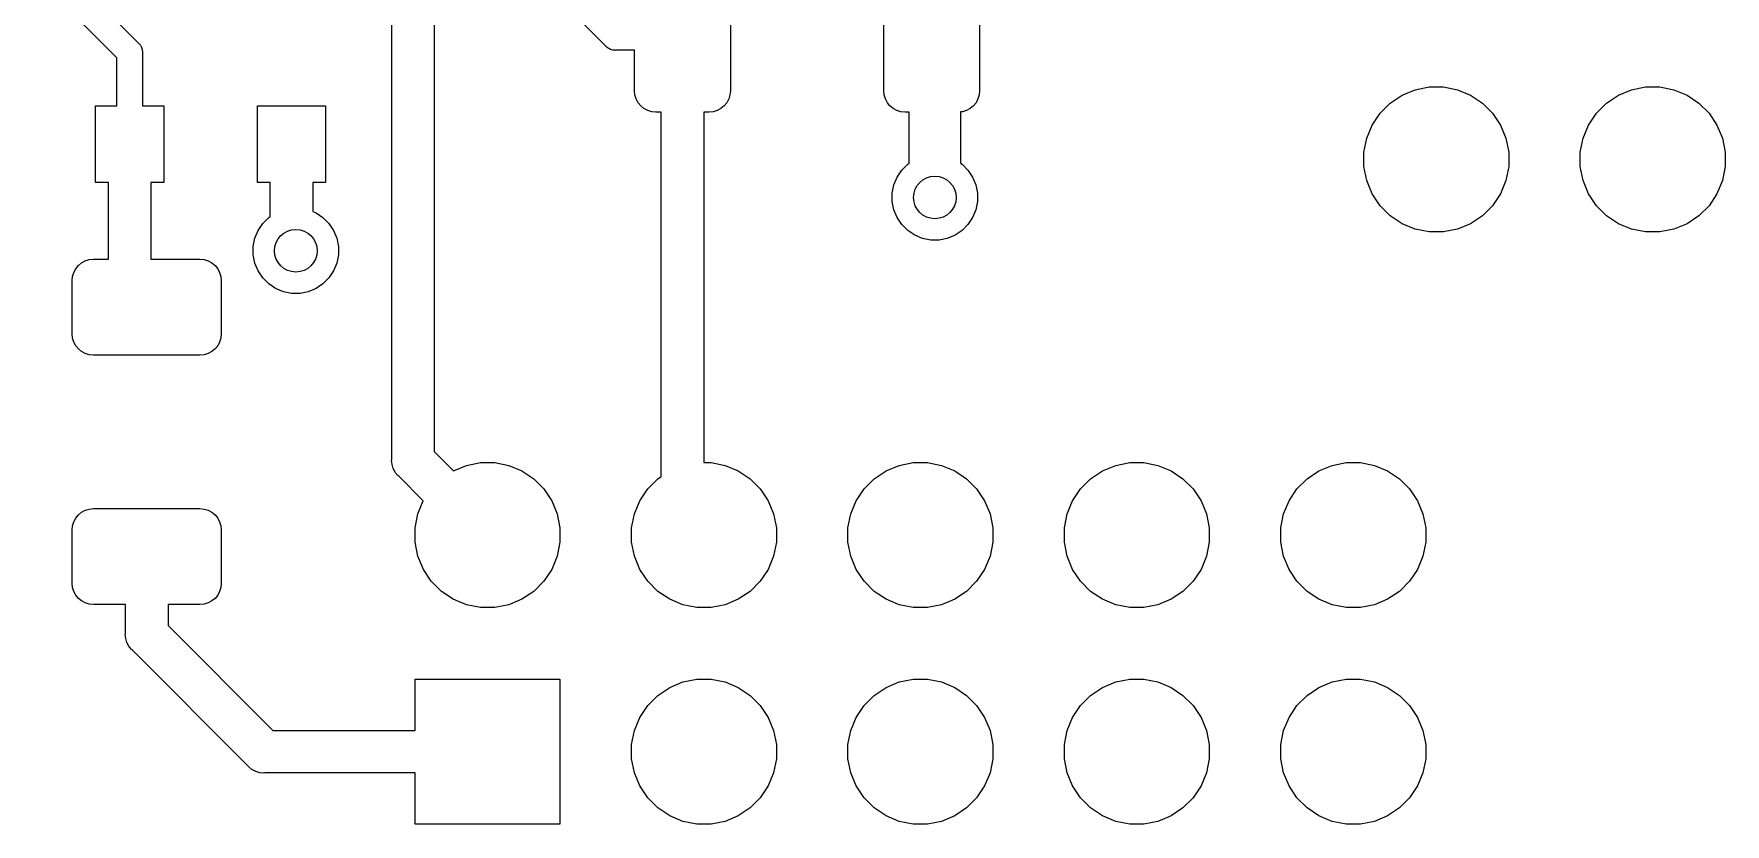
# Model space of a CAD drawing. Extents: x -3.6 to 94.4, y -84.3 to 13.7.
# Drawn here: x 71.05 to 90.9, y -47.98 to -38.71 of the extents above; entities that cross this region are included whole.
import ezdxf

# ---------------------------------------------------------------- set-up
doc = ezdxf.new("R2010")
doc.units = 0
doc.layers.add('BLACK', color=7, linetype='CONTINUOUS')

msp = doc.modelspace()

# ---------------------------------------------------------------- linework, layer by layer
at = {"layer": 'BLACK', "linetype": 'CONTINUOUS'}
for p, q in [((70.6863, -37.2241), (72.2759, -38.8137)), ((77.7637, -38.8509), (76.0891, -37.1763)), ((72.025, -38.9871), (70.5019, -37.464)), ((75.25, -43.6977), (75.25, -37.425)), ((75.75, -37.3772), (75.75, -43.6064)), ((79.225, -38.125), (79.225, -39.375)), ((81.025, -39.375), (81.025, -38.125)), ((82.15, -38.125), (82.15, -39.375)), ((72.2759, -38.8137), (72.2816, -38.8184)), ((72.2816, -38.8184), (72.2863, -38.8241)), ((72.2863, -38.8241), (72.3003, -38.8413)), ((72.3003, -38.8413), (72.3079, -38.8554)), ((72.3079, -38.8554), (72.3143, -38.8673)), ((72.3143, -38.8673), (72.3228, -38.8956)), ((72.3228, -38.8956), (72.3249, -38.9161)), ((77.7684, -38.8566), (77.7637, -38.8509)), ((77.7791, -38.8654), (77.7684, -38.8566)), ((77.7913, -38.8753), (77.7791, -38.8654)), ((77.8052, -38.8828), (77.7913, -38.8753)), ((77.8173, -38.8893), (77.8052, -38.8828)), ((77.8456, -38.8978), (77.8173, -38.8893)), ((77.8676, -38.9), (77.8456, -38.8978)), ((77.875, -38.9007), (77.8676, -38.9)), ((77.8676, -38.9), (77.8676, -38.9)), ((77.8824, -38.9), (77.875, -38.9007)), ((78.1, -38.9), (77.8824, -38.9)), ((78.1, -39.375), (78.1, -38.9)), ((72.025, -39.55), (72.025, -38.9871)), ((72.3249, -38.9161), (72.3257, -38.925)), ((72.3257, -38.925), (72.325, -38.9324)), ((72.325, -38.9324), (72.325, -39.55)), ((78.1048, -39.4238), (78.1, -39.375)), ((78.119, -39.4707), (78.1048, -39.4238)), ((78.1421, -39.5139), (78.119, -39.4707)), ((79.206, -39.4707), (79.1829, -39.5139)), ((79.2202, -39.4238), (79.206, -39.4707)), ((79.225, -39.375), (79.2202, -39.4238)), ((81.0298, -39.4238), (81.025, -39.375)), ((81.044, -39.4707), (81.0298, -39.4238)), ((81.0671, -39.5139), (81.044, -39.4707)), ((82.131, -39.4707), (82.1079, -39.5139)), ((82.1452, -39.4238), (82.131, -39.4707)), ((82.15, -39.375), (82.1452, -39.4238)), ((86.9682, -39.5198), (87.1074, -39.4267)), ((87.1074, -39.4267), (87.2621, -39.3627)), ((87.2621, -39.3627), (87.4263, -39.33)), ((87.4263, -39.33), (87.5937, -39.33)), ((87.5937, -39.33), (87.7579, -39.3627)), ((87.7579, -39.3627), (87.9126, -39.4267)), ((87.9126, -39.4267), (88.0518, -39.5198)), ((89.5082, -39.5198), (89.6474, -39.4267)), ((89.6474, -39.4267), (89.8021, -39.3627)), ((89.8021, -39.3627), (89.9663, -39.33)), ((89.9663, -39.33), (90.1337, -39.33)), ((90.1337, -39.33), (90.2979, -39.3627)), ((90.2979, -39.3627), (90.4526, -39.4267)), ((90.4526, -39.4267), (90.5918, -39.5198)), ((71.775, -40.45), (71.775, -39.55)), ((71.775, -39.55), (72.025, -39.55)), ((72.325, -39.55), (72.575, -39.55)), ((72.575, -39.55), (72.575, -40.45)), ((73.675, -40.45), (73.675, -39.55)), ((73.675, -39.55), (74.475, -39.55)), ((74.475, -39.55), (74.475, -40.45)), ((78.1732, -39.5518), (78.1421, -39.5139)), ((78.2111, -39.5829), (78.1732, -39.5518)), ((78.2543, -39.606), (78.2111, -39.5829)), ((78.3012, -39.6202), (78.2543, -39.606)), ((78.35, -39.625), (78.3012, -39.6202)), ((78.4125, -39.625), (78.35, -39.625)), ((78.4125, -40.1502), (78.4125, -39.625)), ((78.975, -39.625), (78.9125, -39.625)), ((78.9125, -39.625), (78.9125, -43.735)), ((79.0238, -39.6202), (78.975, -39.625)), ((79.0707, -39.606), (79.0238, -39.6202)), ((79.1139, -39.5829), (79.0707, -39.606)), ((79.1518, -39.5518), (79.1139, -39.5829)), ((79.1829, -39.5139), (79.1518, -39.5518)), ((81.0982, -39.5518), (81.0671, -39.5139)), ((81.1361, -39.5829), (81.0982, -39.5518)), ((81.1793, -39.606), (81.1361, -39.5829)), ((81.2262, -39.6202), (81.1793, -39.606)), ((81.275, -39.625), (81.2262, -39.6202)), ((81.325, -39.625), (81.275, -39.625)), ((81.325, -40.2241), (81.325, -39.625)), ((81.9488, -39.6202), (81.925, -39.6225)), ((81.925, -39.6225), (81.925, -40.2241)), ((81.9957, -39.606), (81.9488, -39.6202)), ((82.0389, -39.5829), (81.9957, -39.606)), ((82.0768, -39.5518), (82.0389, -39.5829)), ((82.1079, -39.5139), (82.0768, -39.5518)), ((86.7567, -39.7774), (86.8498, -39.6382)), ((86.8498, -39.6382), (86.9682, -39.5198)), ((88.0518, -39.5198), (88.1702, -39.6382)), ((88.1702, -39.6382), (88.2633, -39.7774)), ((89.2967, -39.7774), (89.3898, -39.6382)), ((89.3898, -39.6382), (89.5082, -39.5198)), ((90.5918, -39.5198), (90.7102, -39.6382)), ((90.7102, -39.6382), (90.8033, -39.7774)), ((86.6927, -39.9321), (86.7567, -39.7774)), ((88.2633, -39.7774), (88.3273, -39.9321)), ((89.2327, -39.9321), (89.2967, -39.7774)), ((90.8033, -39.7774), (90.8673, -39.9321)), ((86.66, -40.0963), (86.6927, -39.9321)), ((86.66, -40.2637), (86.66, -40.0963)), ((88.3273, -39.9321), (88.36, -40.0963)), ((88.36, -40.0963), (88.36, -40.2637)), ((89.2, -40.0963), (89.2327, -39.9321)), ((89.2, -40.2637), (89.2, -40.0963)), ((90.8673, -39.9321), (90.9, -40.0963)), ((90.9, -40.0963), (90.9, -40.2637)), ((78.4125, -43.8985), (78.4125, -40.1502)), ((81.2366, -40.3063), (81.3063, -40.2366)), ((81.3063, -40.2366), (81.325, -40.2241)), ((81.925, -40.2241), (81.9437, -40.2366)), ((81.9437, -40.2366), (82.0134, -40.3063)), ((86.6927, -40.4279), (86.66, -40.2637)), ((88.36, -40.2637), (88.3273, -40.4279)), ((89.2327, -40.4279), (89.2, -40.2637)), ((90.9, -40.2637), (90.8673, -40.4279)), ((71.925, -40.45), (71.775, -40.45)), ((71.925, -41.35), (71.925, -40.45)), ((72.575, -40.45), (72.425, -40.45)), ((72.425, -40.45), (72.425, -41.35)), ((73.825, -40.45), (73.675, -40.45)), ((73.825, -40.8491), (73.825, -40.45)), ((74.475, -40.45), (74.325, -40.45)), ((74.325, -40.45), (74.325, -40.7916)), ((81.125, -40.5758), (81.1442, -40.4792)), ((81.1442, -40.4792), (81.1819, -40.3882)), ((81.1819, -40.3882), (81.2366, -40.3063)), ((82.0134, -40.3063), (82.0681, -40.3882)), ((82.0681, -40.3882), (82.1058, -40.4792)), ((82.1058, -40.4792), (82.125, -40.5758)), ((86.7567, -40.5826), (86.6927, -40.4279)), ((88.3273, -40.4279), (88.2633, -40.5826)), ((89.2967, -40.5826), (89.2327, -40.4279)), ((90.8673, -40.4279), (90.8033, -40.5826)), ((81.125, -40.6742), (81.125, -40.5758)), ((81.1442, -40.7708), (81.125, -40.6742)), ((82.125, -40.6742), (82.1058, -40.7708)), ((82.125, -40.5758), (82.125, -40.6742)), ((86.8498, -40.7218), (86.7567, -40.5826)), ((88.2633, -40.5826), (88.1702, -40.7218)), ((89.3898, -40.7218), (89.2967, -40.5826)), ((90.8033, -40.5826), (90.7102, -40.7218)), ((73.7366, -40.9313), (73.8063, -40.8616)), ((73.8063, -40.8616), (73.825, -40.8491)), ((74.325, -40.7916), (74.3618, -40.8069)), ((74.3618, -40.8069), (74.4437, -40.8616)), ((74.4437, -40.8616), (74.5134, -40.9313)), ((81.1819, -40.8618), (81.1442, -40.7708)), ((81.2366, -40.9437), (81.1819, -40.8618)), ((82.0681, -40.8618), (82.0134, -40.9437)), ((82.1058, -40.7708), (82.0681, -40.8618)), ((86.9682, -40.8402), (86.8498, -40.7218)), ((87.1074, -40.9333), (86.9682, -40.8402)), ((88.0518, -40.8402), (87.9126, -40.9333)), ((88.1702, -40.7218), (88.0518, -40.8402)), ((89.5082, -40.8402), (89.3898, -40.7218)), ((89.6474, -40.9333), (89.5082, -40.8402)), ((90.5918, -40.8402), (90.4526, -40.9333)), ((90.7102, -40.7218), (90.5918, -40.8402)), ((73.6442, -41.1042), (73.6819, -41.0132)), ((73.6819, -41.0132), (73.7366, -40.9313)), ((74.5134, -40.9313), (74.5681, -41.0132)), ((74.5681, -41.0132), (74.6058, -41.1042)), ((81.3063, -41.0134), (81.2366, -40.9437)), ((81.3882, -41.0681), (81.3063, -41.0134)), ((81.4792, -41.1058), (81.3882, -41.0681)), ((81.8618, -41.0681), (81.7708, -41.1058)), ((81.9437, -41.0134), (81.8618, -41.0681)), ((82.0134, -40.9437), (81.9437, -41.0134)), ((87.2621, -40.9973), (87.1074, -40.9333)), ((87.4263, -41.03), (87.2621, -40.9973)), ((87.5937, -41.03), (87.4263, -41.03)), ((87.7579, -40.9973), (87.5937, -41.03)), ((87.9126, -40.9333), (87.7579, -40.9973)), ((89.8021, -40.9973), (89.6474, -40.9333)), ((89.9663, -41.03), (89.8021, -40.9973)), ((90.1337, -41.03), (89.9663, -41.03)), ((90.2979, -40.9973), (90.1337, -41.03)), ((90.4526, -40.9333), (90.2979, -40.9973)), ((73.625, -41.2008), (73.6442, -41.1042)), ((73.625, -41.2992), (73.625, -41.2008)), ((74.6058, -41.1042), (74.625, -41.2008)), ((74.625, -41.2008), (74.625, -41.2992)), ((81.5758, -41.125), (81.4792, -41.1058)), ((81.6742, -41.125), (81.5758, -41.125)), ((81.7708, -41.1058), (81.6742, -41.125)), ((71.519, -41.5043), (71.5421, -41.4611)), ((71.5421, -41.4611), (71.5732, -41.4232)), ((71.5732, -41.4232), (71.6111, -41.3921)), ((71.6111, -41.3921), (71.6543, -41.369)), ((71.6543, -41.369), (71.7012, -41.3548)), ((71.7012, -41.3548), (71.75, -41.35)), ((71.75, -41.35), (71.925, -41.35)), ((72.425, -41.35), (73, -41.35)), ((73, -41.35), (73.0488, -41.3548)), ((73.0488, -41.3548), (73.0957, -41.369)), ((73.0957, -41.369), (73.1389, -41.3921)), ((73.1389, -41.3921), (73.1768, -41.4232)), ((73.1768, -41.4232), (73.2079, -41.4611)), ((73.2079, -41.4611), (73.231, -41.5043)), ((73.6442, -41.3958), (73.625, -41.2992)), ((73.6819, -41.4868), (73.6442, -41.3958)), ((74.6058, -41.3958), (74.5681, -41.4868)), ((74.625, -41.2992), (74.6058, -41.3958)), ((71.5, -41.6), (71.5048, -41.5512)), ((71.5, -42.225), (71.5, -41.6)), ((71.5048, -41.5512), (71.519, -41.5043)), ((73.231, -41.5043), (73.2452, -41.5512)), ((73.2452, -41.5512), (73.25, -41.6)), ((73.25, -41.6), (73.25, -42.225)), ((73.7366, -41.5687), (73.6819, -41.4868)), ((73.8063, -41.6384), (73.7366, -41.5687)), ((73.8882, -41.6931), (73.8063, -41.6384)), ((74.4437, -41.6384), (74.3618, -41.6931)), ((74.5134, -41.5687), (74.4437, -41.6384)), ((74.5681, -41.4868), (74.5134, -41.5687)), ((73.9792, -41.7308), (73.8882, -41.6931)), ((74.0758, -41.75), (73.9792, -41.7308)), ((74.1742, -41.75), (74.0758, -41.75)), ((74.2708, -41.7308), (74.1742, -41.75)), ((74.3618, -41.6931), (74.2708, -41.7308)), ((71.5048, -42.2738), (71.5, -42.225)), ((71.519, -42.3207), (71.5048, -42.2738)), ((73.2452, -42.2738), (73.231, -42.3207)), ((73.25, -42.225), (73.2452, -42.2738)), ((71.5421, -42.3639), (71.519, -42.3207)), ((71.5732, -42.4018), (71.5421, -42.3639)), ((71.6111, -42.4329), (71.5732, -42.4018)), ((71.6543, -42.456), (71.6111, -42.4329)), ((71.7012, -42.4702), (71.6543, -42.456)), ((71.75, -42.475), (71.7012, -42.4702)), ((73, -42.475), (71.75, -42.475)), ((73.0488, -42.4702), (73, -42.475)), ((73.0957, -42.456), (73.0488, -42.4702)), ((73.1389, -42.4329), (73.0957, -42.456)), ((73.1768, -42.4018), (73.1389, -42.4329)), ((73.2079, -42.3639), (73.1768, -42.4018)), ((73.231, -42.3207), (73.2079, -42.3639)), ((75.75, -43.6064), (75.9744, -43.8309)), ((75.2488, -43.71), (75.25, -43.6977)), ((75.2536, -43.759), (75.2488, -43.71)), ((75.2679, -43.8061), (75.2536, -43.759)), ((75.2816, -43.8317), (75.2679, -43.8061)), ((75.2911, -43.8496), (75.2816, -43.8317)), ((75.3224, -43.8876), (75.2911, -43.8496)), ((75.9744, -43.8309), (76.1271, -43.7677)), ((76.1271, -43.7677), (76.2913, -43.735)), ((76.2913, -43.735), (76.4587, -43.735)), ((76.4587, -43.735), (76.6229, -43.7677)), ((76.6229, -43.7677), (76.7776, -43.8317)), ((76.7776, -43.8317), (76.9168, -43.9248)), ((78.9125, -43.735), (78.9987, -43.735)), ((78.9987, -43.735), (79.1629, -43.7677)), ((79.1629, -43.7677), (79.3176, -43.8317)), ((79.3176, -43.8317), (79.4568, -43.9248)), ((80.9132, -43.9248), (81.0524, -43.8317)), ((81.0524, -43.8317), (81.2071, -43.7677)), ((81.2071, -43.7677), (81.3713, -43.735)), ((81.3713, -43.735), (81.5387, -43.735)), ((81.5387, -43.735), (81.7029, -43.7677)), ((81.7029, -43.7677), (81.8576, -43.8317)), ((81.8576, -43.8317), (81.9968, -43.9248)), ((83.4532, -43.9248), (83.5924, -43.8317)), ((83.5924, -43.8317), (83.7471, -43.7677)), ((83.7471, -43.7677), (83.9113, -43.735)), ((83.9113, -43.735), (84.0787, -43.735)), ((84.0787, -43.735), (84.2429, -43.7677)), ((84.2429, -43.7677), (84.3976, -43.8317)), ((84.3976, -43.8317), (84.5368, -43.9248)), ((85.9932, -43.9248), (86.1324, -43.8317)), ((86.1324, -43.8317), (86.2871, -43.7677)), ((86.2871, -43.7677), (86.4513, -43.735)), ((86.4513, -43.735), (86.6187, -43.735)), ((86.6187, -43.735), (86.7829, -43.7677)), ((86.7829, -43.7677), (86.9376, -43.8317)), ((86.9376, -43.8317), (87.0768, -43.9248)), ((75.3319, -43.8955), (75.3224, -43.8876)), ((75.6209, -44.1844), (75.3319, -43.8955)), ((76.9168, -43.9248), (77.0352, -44.0432)), ((77.0352, -44.0432), (77.1283, -44.1824)), ((78.1617, -44.1824), (78.2548, -44.0432)), ((78.2548, -44.0432), (78.3732, -43.9248)), ((78.3732, -43.9248), (78.4125, -43.8985)), ((79.4568, -43.9248), (79.5752, -44.0432)), ((79.5752, -44.0432), (79.6683, -44.1824)), ((80.7017, -44.1824), (80.7948, -44.0432)), ((80.7948, -44.0432), (80.9132, -43.9248)), ((81.9968, -43.9248), (82.1152, -44.0432)), ((82.1152, -44.0432), (82.2083, -44.1824)), ((83.2417, -44.1824), (83.3348, -44.0432)), ((83.3348, -44.0432), (83.4532, -43.9248)), ((84.5368, -43.9248), (84.6552, -44.0432)), ((84.6552, -44.0432), (84.7483, -44.1824)), ((85.7817, -44.1824), (85.8748, -44.0432)), ((85.8748, -44.0432), (85.9932, -43.9248)), ((87.0768, -43.9248), (87.1952, -44.0432)), ((87.1952, -44.0432), (87.2883, -44.1824)), ((75.5577, -44.3371), (75.6209, -44.1844)), ((77.1283, -44.1824), (77.1923, -44.3371)), ((78.0977, -44.3371), (78.1617, -44.1824)), ((79.6683, -44.1824), (79.7323, -44.3371)), ((80.6377, -44.3371), (80.7017, -44.1824)), ((82.2083, -44.1824), (82.2723, -44.3371)), ((83.1777, -44.3371), (83.2417, -44.1824)), ((84.7483, -44.1824), (84.8123, -44.3371)), ((85.7177, -44.3371), (85.7817, -44.1824)), ((87.2883, -44.1824), (87.3523, -44.3371)), ((71.5048, -44.4762), (71.519, -44.4293)), ((71.519, -44.4293), (71.5421, -44.3861)), ((71.5421, -44.3861), (71.5732, -44.3482)), ((71.5732, -44.3482), (71.6111, -44.3171)), ((71.6111, -44.3171), (71.6543, -44.294)), ((71.6543, -44.294), (71.7012, -44.2798)), ((71.7012, -44.2798), (71.75, -44.275)), ((71.75, -44.275), (73, -44.275)), ((73, -44.275), (73.0488, -44.2798)), ((73.0488, -44.2798), (73.0957, -44.294)), ((73.0957, -44.294), (73.1389, -44.3171)), ((73.1389, -44.3171), (73.1768, -44.3482)), ((73.1768, -44.3482), (73.2079, -44.3861)), ((73.2079, -44.3861), (73.231, -44.4293)), ((73.231, -44.4293), (73.2452, -44.4762)), ((75.525, -44.5013), (75.5577, -44.3371)), ((77.1923, -44.3371), (77.225, -44.5013)), ((78.065, -44.5013), (78.0977, -44.3371)), ((79.7323, -44.3371), (79.765, -44.5013)), ((80.605, -44.5013), (80.6377, -44.3371)), ((82.2723, -44.3371), (82.305, -44.5013)), ((83.145, -44.5013), (83.1777, -44.3371)), ((84.8123, -44.3371), (84.845, -44.5013)), ((85.685, -44.5013), (85.7177, -44.3371)), ((87.3523, -44.3371), (87.385, -44.5013)), ((71.5, -44.525), (71.5048, -44.4762)), ((71.5, -45.15), (71.5, -44.525)), ((73.2452, -44.4762), (73.25, -44.525)), ((73.25, -44.525), (73.25, -45.15)), ((75.525, -44.6687), (75.525, -44.5013)), ((77.225, -44.5013), (77.225, -44.6687)), ((78.065, -44.6687), (78.065, -44.5013)), ((79.765, -44.5013), (79.765, -44.6687)), ((80.605, -44.6687), (80.605, -44.5013)), ((82.305, -44.5013), (82.305, -44.6687)), ((83.145, -44.6687), (83.145, -44.5013)), ((84.845, -44.5013), (84.845, -44.6687)), ((85.685, -44.6687), (85.685, -44.5013)), ((87.385, -44.5013), (87.385, -44.6687)), ((75.5577, -44.8329), (75.525, -44.6687)), ((75.6217, -44.9876), (75.5577, -44.8329)), ((77.1923, -44.8329), (77.1283, -44.9876)), ((77.225, -44.6687), (77.1923, -44.8329)), ((78.0977, -44.8329), (78.065, -44.6687)), ((78.1617, -44.9876), (78.0977, -44.8329)), ((79.7323, -44.8329), (79.6683, -44.9876)), ((79.765, -44.6687), (79.7323, -44.8329)), ((80.6377, -44.8329), (80.605, -44.6687)), ((80.7017, -44.9876), (80.6377, -44.8329)), ((82.2723, -44.8329), (82.2083, -44.9876)), ((82.305, -44.6687), (82.2723, -44.8329)), ((83.1777, -44.8329), (83.145, -44.6687)), ((83.2417, -44.9876), (83.1777, -44.8329)), ((84.8123, -44.8329), (84.7483, -44.9876)), ((84.845, -44.6687), (84.8123, -44.8329)), ((85.7177, -44.8329), (85.685, -44.6687)), ((85.7817, -44.9876), (85.7177, -44.8329)), ((87.3523, -44.8329), (87.2883, -44.9876)), ((87.385, -44.6687), (87.3523, -44.8329)), ((75.7148, -45.1268), (75.6217, -44.9876)), ((77.1283, -44.9876), (77.0352, -45.1268)), ((78.2548, -45.1268), (78.1617, -44.9876)), ((79.6683, -44.9876), (79.5752, -45.1268)), ((80.7948, -45.1268), (80.7017, -44.9876)), ((82.2083, -44.9876), (82.1152, -45.1268)), ((83.3348, -45.1268), (83.2417, -44.9876)), ((84.7483, -44.9876), (84.6552, -45.1268)), ((85.8748, -45.1268), (85.7817, -44.9876)), ((87.2883, -44.9876), (87.1952, -45.1268)), ((71.5048, -45.1988), (71.5, -45.15)), ((71.519, -45.2457), (71.5048, -45.1988)), ((71.5421, -45.2889), (71.519, -45.2457)), ((73.231, -45.2457), (73.2079, -45.2889)), ((73.2452, -45.1988), (73.231, -45.2457)), ((73.25, -45.15), (73.2452, -45.1988)), ((75.8332, -45.2452), (75.7148, -45.1268)), ((75.9724, -45.3383), (75.8332, -45.2452)), ((76.9168, -45.2452), (76.7776, -45.3383)), ((77.0352, -45.1268), (76.9168, -45.2452)), ((78.3732, -45.2452), (78.2548, -45.1268)), ((78.5124, -45.3383), (78.3732, -45.2452)), ((79.4568, -45.2452), (79.3176, -45.3383)), ((79.5752, -45.1268), (79.4568, -45.2452)), ((80.9132, -45.2452), (80.7948, -45.1268)), ((81.0524, -45.3383), (80.9132, -45.2452)), ((81.9968, -45.2452), (81.8576, -45.3383)), ((82.1152, -45.1268), (81.9968, -45.2452)), ((83.4532, -45.2452), (83.3348, -45.1268)), ((83.5924, -45.3383), (83.4532, -45.2452)), ((84.5368, -45.2452), (84.3976, -45.3383)), ((84.6552, -45.1268), (84.5368, -45.2452)), ((85.9932, -45.2452), (85.8748, -45.1268)), ((86.1324, -45.3383), (85.9932, -45.2452)), ((87.0768, -45.2452), (86.9376, -45.3383)), ((87.1952, -45.1268), (87.0768, -45.2452)), ((71.5732, -45.3268), (71.5421, -45.2889)), ((71.6111, -45.3579), (71.5732, -45.3268)), ((71.6543, -45.381), (71.6111, -45.3579)), ((71.7012, -45.3952), (71.6543, -45.381)), ((71.75, -45.4), (71.7012, -45.3952)), ((72.125, -45.4), (71.75, -45.4)), ((72.125, -45.7377), (72.125, -45.4)), ((73, -45.4), (72.625, -45.4)), ((72.625, -45.4), (72.625, -45.6464)), ((73.0488, -45.3952), (73, -45.4)), ((73.0957, -45.381), (73.0488, -45.3952)), ((73.1389, -45.3579), (73.0957, -45.381)), ((73.1768, -45.3268), (73.1389, -45.3579)), ((73.2079, -45.2889), (73.1768, -45.3268)), ((76.1271, -45.4023), (75.9724, -45.3383)), ((76.2913, -45.435), (76.1271, -45.4023)), ((76.4587, -45.435), (76.2913, -45.435)), ((76.6229, -45.4023), (76.4587, -45.435)), ((76.7776, -45.3383), (76.6229, -45.4023)), ((78.6671, -45.4023), (78.5124, -45.3383)), ((78.8313, -45.435), (78.6671, -45.4023)), ((78.9987, -45.435), (78.8313, -45.435)), ((79.1629, -45.4023), (78.9987, -45.435)), ((79.3176, -45.3383), (79.1629, -45.4023)), ((81.2071, -45.4023), (81.0524, -45.3383)), ((81.3713, -45.435), (81.2071, -45.4023)), ((81.5387, -45.435), (81.3713, -45.435)), ((81.7029, -45.4023), (81.5387, -45.435)), ((81.8576, -45.3383), (81.7029, -45.4023)), ((83.7471, -45.4023), (83.5924, -45.3383)), ((83.9113, -45.435), (83.7471, -45.4023)), ((84.0787, -45.435), (83.9113, -45.435)), ((84.2429, -45.4023), (84.0787, -45.435)), ((84.3976, -45.3383), (84.2429, -45.4023)), ((86.2871, -45.4023), (86.1324, -45.3383)), ((86.4513, -45.435), (86.2871, -45.4023)), ((86.6187, -45.435), (86.4513, -45.435)), ((86.7829, -45.4023), (86.6187, -45.435)), ((86.9376, -45.3383), (86.7829, -45.4023)), ((72.625, -45.6464), (73.8536, -46.875)), ((72.1238, -45.75), (72.125, -45.7377)), ((72.1286, -45.799), (72.1238, -45.75)), ((72.1429, -45.8461), (72.1286, -45.799)), ((72.1661, -45.8896), (72.1429, -45.8461)), ((72.1429, -45.8461), (72.1429, -45.8461)), ((72.1974, -45.9276), (72.1661, -45.8896)), ((72.2069, -45.9355), (72.1974, -45.9276)), ((73.5645, -47.2931), (72.2069, -45.9355)), ((75.525, -46.875), (75.525, -46.275)), ((75.525, -46.275), (77.225, -46.275)), ((77.225, -46.275), (77.225, -47.975)), ((78.3732, -46.4648), (78.5124, -46.3717)), ((78.5124, -46.3717), (78.6671, -46.3077)), ((78.6671, -46.3077), (78.8313, -46.275)), ((78.8313, -46.275), (78.9987, -46.275)), ((78.9987, -46.275), (79.1629, -46.3077)), ((79.1629, -46.3077), (79.3176, -46.3717)), ((79.3176, -46.3717), (79.4568, -46.4648)), ((80.9132, -46.4648), (81.0524, -46.3717)), ((81.0524, -46.3717), (81.2071, -46.3077)), ((81.2071, -46.3077), (81.3713, -46.275)), ((81.3713, -46.275), (81.5387, -46.275)), ((81.5387, -46.275), (81.7029, -46.3077)), ((81.7029, -46.3077), (81.8576, -46.3717)), ((81.8576, -46.3717), (81.9968, -46.4648)), ((83.4532, -46.4648), (83.5924, -46.3717)), ((83.5924, -46.3717), (83.7471, -46.3077)), ((83.7471, -46.3077), (83.9113, -46.275)), ((83.9113, -46.275), (84.0787, -46.275)), ((84.0787, -46.275), (84.2429, -46.3077)), ((84.2429, -46.3077), (84.3976, -46.3717)), ((84.3976, -46.3717), (84.5368, -46.4648)), ((85.9932, -46.4648), (86.1324, -46.3717)), ((86.1324, -46.3717), (86.2871, -46.3077)), ((86.2871, -46.3077), (86.4513, -46.275)), ((86.4513, -46.275), (86.6187, -46.275)), ((86.6187, -46.275), (86.7829, -46.3077)), ((86.7829, -46.3077), (86.9376, -46.3717)), ((86.9376, -46.3717), (87.0768, -46.4648)), ((78.1617, -46.7224), (78.2548, -46.5832)), ((78.2548, -46.5832), (78.3732, -46.4648)), ((79.4568, -46.4648), (79.5752, -46.5832)), ((79.5752, -46.5832), (79.6683, -46.7224)), ((80.7017, -46.7224), (80.7948, -46.5832)), ((80.7948, -46.5832), (80.9132, -46.4648)), ((81.9968, -46.4648), (82.1152, -46.5832)), ((82.1152, -46.5832), (82.2083, -46.7224)), ((83.2417, -46.7224), (83.3348, -46.5832)), ((83.3348, -46.5832), (83.4532, -46.4648)), ((84.5368, -46.4648), (84.6552, -46.5832)), ((84.6552, -46.5832), (84.7483, -46.7224)), ((85.7817, -46.7224), (85.8748, -46.5832)), ((85.8748, -46.5832), (85.9932, -46.4648)), ((87.0768, -46.4648), (87.1952, -46.5832)), ((87.1952, -46.5832), (87.2883, -46.7224)), ((78.0977, -46.8771), (78.1617, -46.7224)), ((79.6683, -46.7224), (79.7323, -46.8771)), ((80.6377, -46.8771), (80.7017, -46.7224)), ((82.2083, -46.7224), (82.2723, -46.8771)), ((83.1777, -46.8771), (83.2417, -46.7224)), ((84.7483, -46.7224), (84.8123, -46.8771)), ((85.7177, -46.8771), (85.7817, -46.7224)), ((87.2883, -46.7224), (87.3523, -46.8771)), ((73.8536, -46.875), (75.525, -46.875)), ((78.065, -47.0413), (78.0977, -46.8771)), ((78.065, -47.2087), (78.065, -47.0413)), ((79.7323, -46.8771), (79.765, -47.0413)), ((79.765, -47.0413), (79.765, -47.2087)), ((80.605, -47.0413), (80.6377, -46.8771)), ((80.605, -47.2087), (80.605, -47.0413)), ((82.2723, -46.8771), (82.305, -47.0413)), ((82.305, -47.0413), (82.305, -47.2087)), ((83.145, -47.0413), (83.1777, -46.8771)), ((83.145, -47.2087), (83.145, -47.0413)), ((84.8123, -46.8771), (84.845, -47.0413)), ((84.845, -47.0413), (84.845, -47.2087)), ((85.685, -47.0413), (85.7177, -46.8771)), ((85.685, -47.2087), (85.685, -47.0413)), ((87.3523, -46.8771), (87.385, -47.0413)), ((87.385, -47.0413), (87.385, -47.2087)), ((78.0977, -47.3729), (78.065, -47.2087)), ((79.765, -47.2087), (79.7323, -47.3729)), ((80.6377, -47.3729), (80.605, -47.2087)), ((82.305, -47.2087), (82.2723, -47.3729)), ((83.1777, -47.3729), (83.145, -47.2087)), ((84.845, -47.2087), (84.8123, -47.3729)), ((85.7177, -47.3729), (85.685, -47.2087)), ((87.385, -47.2087), (87.3523, -47.3729)), ((73.5724, -47.3026), (73.5645, -47.2931)), ((73.6104, -47.3339), (73.5724, -47.3026)), ((73.6383, -47.3488), (73.6104, -47.3339)), ((73.6539, -47.3571), (73.6383, -47.3488)), ((73.701, -47.3714), (73.6539, -47.3571)), ((73.75, -47.3762), (73.701, -47.3714)), ((73.7623, -47.375), (73.75, -47.3762)), ((75.525, -47.375), (73.7623, -47.375)), ((75.525, -47.975), (75.525, -47.375)), ((78.1617, -47.5276), (78.0977, -47.3729)), ((79.7323, -47.3729), (79.6683, -47.5276)), ((80.7017, -47.5276), (80.6377, -47.3729)), ((82.2723, -47.3729), (82.2083, -47.5276)), ((83.2417, -47.5276), (83.1777, -47.3729)), ((84.8123, -47.3729), (84.7483, -47.5276)), ((85.7817, -47.5276), (85.7177, -47.3729)), ((87.3523, -47.3729), (87.2883, -47.5276)), ((78.2548, -47.6668), (78.1617, -47.5276)), ((79.6683, -47.5276), (79.5752, -47.6668)), ((80.7948, -47.6668), (80.7017, -47.5276)), ((82.2083, -47.5276), (82.1152, -47.6668)), ((83.3348, -47.6668), (83.2417, -47.5276)), ((84.7483, -47.5276), (84.6552, -47.6668)), ((85.8748, -47.6668), (85.7817, -47.5276)), ((87.2883, -47.5276), (87.1952, -47.6668)), ((78.3732, -47.7852), (78.2548, -47.6668)), ((78.5124, -47.8783), (78.3732, -47.7852)), ((79.4568, -47.7852), (79.3176, -47.8783)), ((79.5752, -47.6668), (79.4568, -47.7852)), ((80.9132, -47.7852), (80.7948, -47.6668)), ((81.0524, -47.8783), (80.9132, -47.7852)), ((81.9968, -47.7852), (81.8576, -47.8783)), ((82.1152, -47.6668), (81.9968, -47.7852)), ((83.4532, -47.7852), (83.3348, -47.6668)), ((83.5924, -47.8783), (83.4532, -47.7852)), ((84.5368, -47.7852), (84.3976, -47.8783)), ((84.6552, -47.6668), (84.5368, -47.7852)), ((85.9932, -47.7852), (85.8748, -47.6668)), ((86.1324, -47.8783), (85.9932, -47.7852)), ((87.0768, -47.7852), (86.9376, -47.8783)), ((87.1952, -47.6668), (87.0768, -47.7852)), ((77.225, -47.975), (75.525, -47.975)), ((78.6671, -47.9423), (78.5124, -47.8783)), ((78.8313, -47.975), (78.6671, -47.9423)), ((78.9987, -47.975), (78.8313, -47.975)), ((79.1629, -47.9423), (78.9987, -47.975)), ((79.3176, -47.8783), (79.1629, -47.9423)), ((81.2071, -47.9423), (81.0524, -47.8783)), ((81.3713, -47.975), (81.2071, -47.9423)), ((81.5387, -47.975), (81.3713, -47.975)), ((81.7029, -47.9423), (81.5387, -47.975)), ((81.8576, -47.8783), (81.7029, -47.9423)), ((83.7471, -47.9423), (83.5924, -47.8783)), ((83.9113, -47.975), (83.7471, -47.9423)), ((84.0787, -47.975), (83.9113, -47.975)), ((84.2429, -47.9423), (84.0787, -47.975)), ((84.3976, -47.8783), (84.2429, -47.9423)), ((86.2871, -47.9423), (86.1324, -47.8783)), ((86.4513, -47.975), (86.2871, -47.9423)), ((86.6187, -47.975), (86.4513, -47.975)), ((86.7829, -47.9423), (86.6187, -47.975)), ((86.9376, -47.8783), (86.7829, -47.9423))]:
    msp.add_line(p, q, dxfattribs=at)
at = {"layer": 'BLACK'}
for centre in [(81.625, -40.625), (74.125, -41.25)]:
    msp.add_circle(centre, 0.25, dxfattribs=at)

doc.saveas('drawing.dxf')
